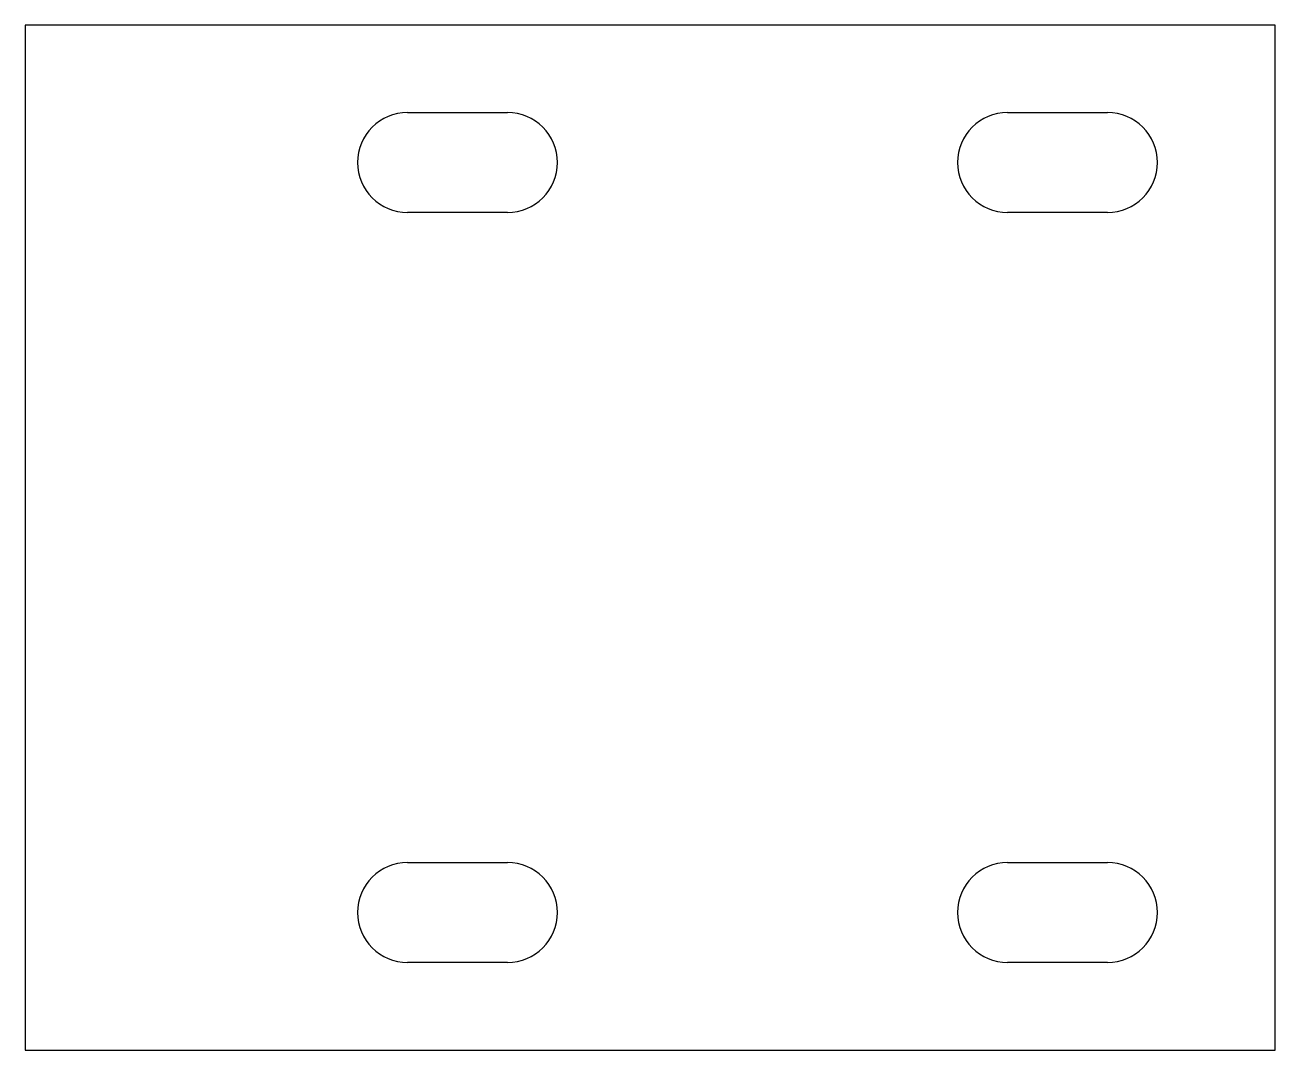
# Model space of a CAD drawing. Header units: millimetres. Extents: x -25 to 25, y -20.5 to 20.5.
import ezdxf

# ---------------------------------------------------------------- set-up
doc = ezdxf.new("R2010")
doc.units = ezdxf.units.MM

msp = doc.modelspace()

# ---------------------------------------------------------------- linework, layer by layer
at = {"color": 7, "linetype": 'Continuous', "lineweight": 25}
for p, q in [((-25, 20.5), (-25, -20.5)), ((25, 20.5), (-25, 20.5)), ((25, -20.5), (25, 20.5)), ((-9.7, 17), (-5.7, 17)), ((14.3, 17), (18.3, 17)), ((-5.7, 13), (-9.7, 13)), ((18.3, 13), (14.3, 13)), ((-9.7, -13), (-5.7, -13)), ((14.3, -13), (18.3, -13)), ((-5.7, -17), (-9.7, -17)), ((18.3, -17), (14.3, -17)), ((-25, -20.5), (25, -20.5))]:
    msp.add_line(p, q, dxfattribs=at)
for centre, start, end in [((-9.7, 15), 90, 270), ((-5.7, 15), 270, 90), ((14.3, 15), 90, 270), ((18.3, 15), 270, 90), ((-9.7, -15), 90, 270), ((-5.7, -15), 270, 90), ((14.3, -15), 90, 270), ((18.3, -15), 270, 90)]:
    msp.add_arc(centre, 2, start, end, dxfattribs=at)

doc.saveas('drawing.dxf')
